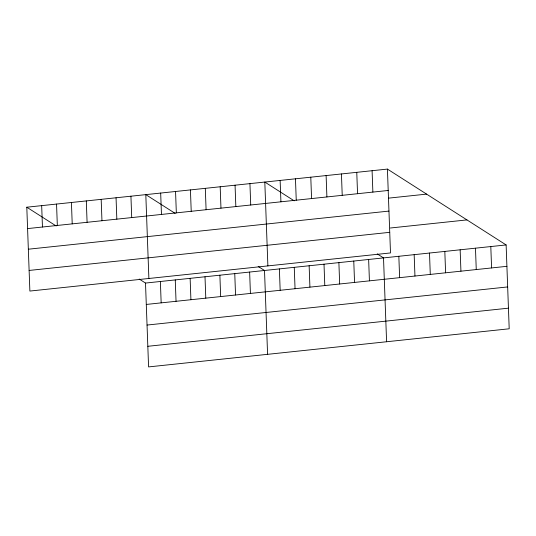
<?xml version="1.0" encoding="UTF-8"?>
<svg xmlns="http://www.w3.org/2000/svg" width="536" height="536" viewBox="0 0 536 536"><rect width="100%" height="100%" fill="white"/><g stroke="black" fill="none" stroke-linecap="round" stroke-linejoin="round"><path stroke-width="0.8" d="M387.421 169.088L390.496 252.938L29.875 291.061L26.8 207.211L387.421 169.088L506.125 244.939L509.2 328.789L148.579 366.912L145.504 283.062L139.213 279.042M27.584 228.591L388.205 190.468M388.68 198.126L426.596 194.119M28.341 249.207L388.962 211.084M390.322 228.008L466.95 219.907M29.118 270.445L389.739 232.323M145.504 283.062L506.125 244.939M146.288 304.441L506.909 266.318M147.045 325.057L507.666 286.934M147.822 346.296L508.443 308.173M294.19 200.826L264.811 182.052L267.886 265.903M377.217 253.876L383.515 257.903L386.59 341.754M175.185 213.402L145.805 194.628L148.881 278.479M258.211 266.459L264.509 270.479L267.585 354.33M26.8 207.211L56.179 225.984M490.802 246.56L491.586 267.94M475.472 248.181L476.256 269.561M460.149 249.796L460.933 271.183M444.82 251.418L445.604 272.797M429.497 253.039L430.281 274.419M414.167 254.66L414.951 276.04M398.838 256.282L399.628 277.661M372.091 170.709L372.875 192.089M368.641 259.471L369.425 280.851M356.768 172.331L357.552 193.71M353.767 261.045L354.551 282.425M341.439 173.945L342.223 195.332M338.886 262.62L339.67 284M326.116 175.567L326.9 196.947M324.012 264.188L324.796 285.574M310.786 177.188L311.57 198.568M309.138 265.762L309.922 287.142M295.463 178.81L296.247 200.189M294.264 267.337L295.048 288.716M280.134 180.431L280.918 201.811M279.383 268.911L280.167 290.291M249.937 183.62L250.721 205M249.635 272.054L250.419 293.433M235.056 185.195L235.84 206.574M234.761 273.628L235.545 295.008M220.182 186.769L220.966 208.149M219.881 275.196L220.665 296.582M205.308 188.337L206.092 209.723M205.007 276.77L205.791 298.15M190.434 189.911L191.218 211.291M190.133 278.345L190.917 299.725M175.553 191.486L176.337 212.866M175.259 279.919L176.043 301.299M160.679 193.06L161.463 214.44M160.378 281.487L161.162 302.867M130.931 196.203L131.715 217.583M116.051 197.777L116.835 219.157M101.177 199.345L101.961 220.732M86.303 200.92L87.087 222.299M71.429 202.494L72.213 223.874M56.548 204.069L57.332 225.448M41.674 205.636L42.458 227.016"/></g></svg>
